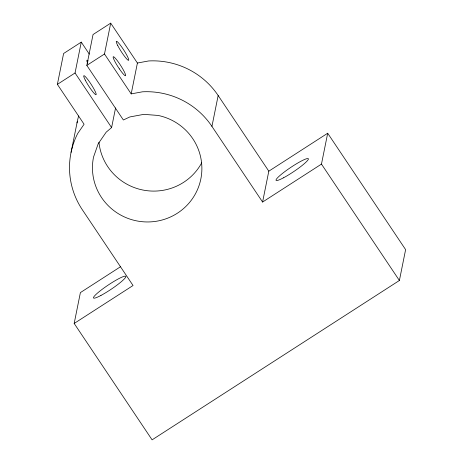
<?xml version="1.0" encoding="UTF-8"?>
<svg xmlns="http://www.w3.org/2000/svg" width="463" height="463" viewBox="0 0 463 463"><rect width="100%" height="100%" fill="white"/><g stroke="black" fill="none" stroke-linecap="round" stroke-linejoin="round"><path stroke-width="0.69" d="M327.694 133.234L321.472 164.099L262.59 202.042L268.812 171.177L327.694 133.234L405.617 249.626L399.395 280.491L152.096 439.85L74.173 323.458L133.049 285.515L82.402 209.861A77.72 76.366 11.4 0 1 77.668 133.552L84.081 124.246L57.383 84.364L63.605 53.505L81.268 42.121L89.301 54.119M262.59 202.042L211.938 126.387A77.72 76.366 11.4 0 0 142.436 91.813L131.185 93.891L137.407 63.026L110.709 23.15L93.046 34.534L86.818 65.393L123.372 119.992L129.814 116.948L143.837 114.361L158.086 115.437A54.756 53.806 11.4 0 1 200.786 179.222A54.756 53.806 11.4 0 1 136.255 220.805A54.756 53.806 11.4 0 1 93.549 157.021L98.202 143.767L106.189 132.169L111.6 127.58L75.047 72.98L81.268 42.121M71.065 152.368L77.286 121.509M131.185 93.891L104.488 54.009L110.709 23.15M111.6 127.58L115.559 107.943M74.173 323.458L80.394 292.599L120.455 266.781M211.938 126.387L218.16 95.523A77.72 76.366 11.4 0 0 148.658 60.954L137.407 63.026M57.383 84.364L75.047 72.98M86.818 65.393L104.488 54.009M321.472 164.099L399.395 280.491M218.16 95.523L268.812 171.177M77.014 122.898A77.72 76.366 11.4 0 1 78.652 115.981M201.706 162.854A54.756 53.806 11.4 0 1 142.824 190.015A54.756 53.806 11.4 0 1 98.949 142.268M87.733 63.362A11.303 1.476 57.2 0 1 88.173 60.954M119.373 68.877L117.752 66.417A11.303 1.476 57.2 0 1 114.616 57.516A11.303 1.476 57.2 0 1 125.062 73.42A11.303 1.476 57.2 0 1 119.373 68.877M85.25 80.076A11.303 1.476 57.2 0 0 95.864 94.736A11.303 1.476 57.2 0 0 88.74 80.811A11.303 1.476 57.2 0 0 85.25 80.076M283.483 177.815A19.429 2.564 -33.8 0 0 308.393 159.098A19.429 2.564 -33.8 0 0 284.722 171.692A19.429 2.564 -33.8 0 0 283.483 177.815M117.799 45.675A11.303 1.476 57.2 0 0 128.419 60.329A11.303 1.476 57.2 0 0 121.289 46.41A11.303 1.476 57.2 0 0 117.799 45.675M100.951 295.44A19.429 2.564 -33.8 0 0 125.861 276.724A19.429 2.564 -33.8 0 0 102.19 289.311A19.429 2.564 -33.8 0 0 100.951 295.44"/></g></svg>
